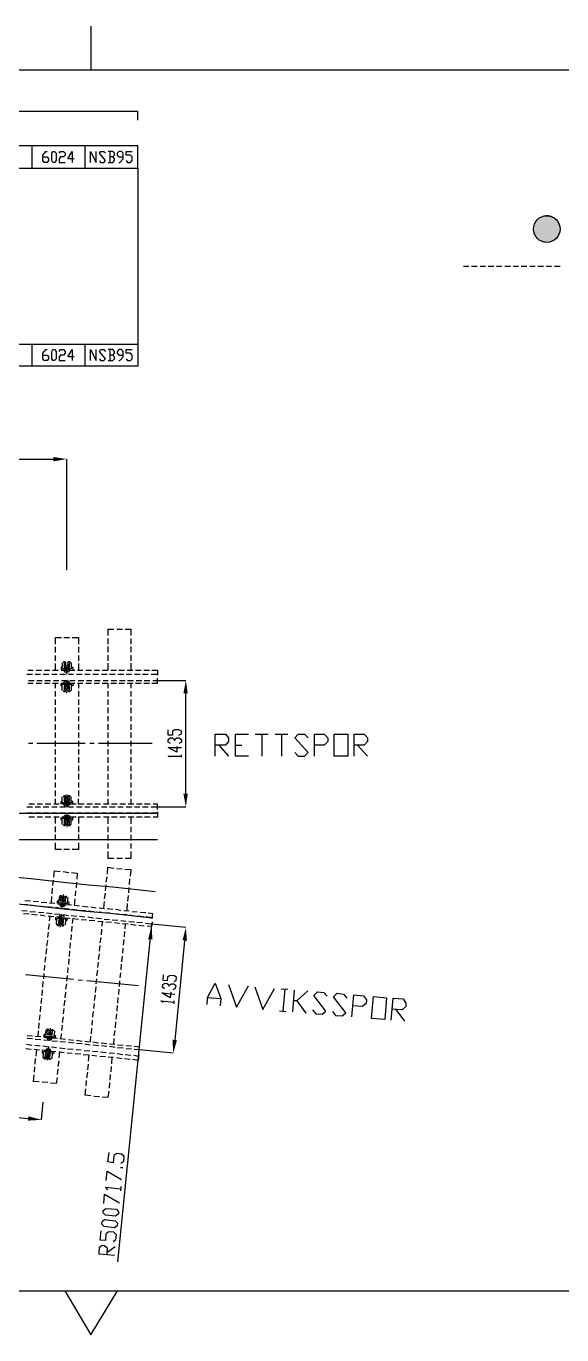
# Model space of a CAD drawing. Header units: millimetres. Extents: x -45 to 90, y -17 to 16.
# Drawn here: x 66.91 to 72.99, y -6.71 to 8.14 of the extents above; entities that cross this region are included whole.
import ezdxf

# ---------------------------------------------------------------- set-up
doc = ezdxf.new("R2010")
doc.units = ezdxf.units.MM
doc.layers.add('PDF_Geometry', color=7, linetype='Continuous')
doc.layers.add('PDF_Solid Fills', color=7, linetype='Continuous')

msp = doc.modelspace()

# ---------------------------------------------------------------- linework, layer by layer
at = {"color": 4}
for points in [[(58.571, -0.788), (68.4, -0.788)], [(66.649, -1.802), (66.928, -1.829), (67.299, -1.87), (67.588, -1.902), (67.863, -1.925), (68.34, -1.976)]]:
    msp.add_lwpolyline(points, dxfattribs=at)
at = {"color": 3}
for points in [[(58.571, -1.088), (68.4, -1.088)], [(66.678, -1.503), (66.959, -1.531), (67.333, -1.572), (67.617, -1.604), (67.891, -1.626), (68.372, -1.677)]]:
    msp.add_lwpolyline(points, dxfattribs=at)
at = {"layer": 'PDF_Geometry', "lineweight": 25}
for points in [[(67.643, 8.137), (67.643, 7.637)], [(68.175, 7.069), (68.175, 7.17), (58.026, 7.17), (58.026, 7.069)], [(58.461, 6.528), (68.175, 6.528), (68.175, 6.78), (58.461, 6.78), (58.461, 4.529), (68.175, 4.529), (68.175, 4.282), (65.172, 4.282), (65.172, 4.529)], [(66.974, 6.78), (66.974, 6.528)], [(67.098, 6.656), (67.148, 6.656), (67.162, 6.633), (67.162, 6.615), (67.148, 6.592), (67.112, 6.592), (67.098, 6.615), (67.098, 6.674), (67.13, 6.716), (67.148, 6.716)], [(67.281, 6.697), (67.299, 6.716), (67.332, 6.716), (67.35, 6.697), (67.35, 6.674), (67.332, 6.656), (67.299, 6.656), (67.281, 6.633), (67.281, 6.592), (67.35, 6.592)], [(67.451, 6.633), (67.382, 6.633), (67.432, 6.716), (67.432, 6.592)], [(67.575, 6.78), (67.575, 6.528)], [(67.639, 6.592), (67.639, 6.716), (67.703, 6.592), (67.703, 6.716)], [(67.74, 6.615), (67.753, 6.592), (67.79, 6.592), (67.808, 6.615), (67.74, 6.697), (67.753, 6.716), (67.79, 6.716), (67.808, 6.697)], [(67.891, 6.656), (67.909, 6.674), (67.909, 6.697), (67.891, 6.716), (67.84, 6.716)], [(67.859, 6.716), (67.859, 6.592)], [(67.96, 6.592), (67.973, 6.592), (68.01, 6.633), (68.01, 6.697), (67.992, 6.716), (67.96, 6.716), (67.941, 6.697), (67.941, 6.674), (67.96, 6.656), (68.01, 6.656)], [(68.042, 6.615), (68.06, 6.592), (68.093, 6.592), (68.111, 6.615), (68.111, 6.656), (68.093, 6.674), (68.042, 6.674), (68.042, 6.716), (68.111, 6.716)], [(67.84, 6.592), (67.891, 6.592), (67.909, 6.615), (67.909, 6.633), (67.891, 6.656), (67.859, 6.656)], [(68.175, 6.528), (68.175, 4.529)], [(71.874, 5.414), (71.934, 5.414)], [(71.966, 5.414), (72.03, 5.414)], [(72.062, 5.414), (72.122, 5.414)], [(72.154, 5.414), (72.218, 5.414)], [(72.25, 5.414), (72.31, 5.414)], [(72.342, 5.414), (72.406, 5.414)], [(72.438, 5.414), (72.498, 5.414)], [(72.53, 5.414), (72.594, 5.414)], [(72.626, 5.414), (72.686, 5.414)], [(72.718, 5.414), (72.782, 5.414)], [(72.814, 5.414), (72.874, 5.414)], [(72.906, 5.414), (72.97, 5.414)], [(66.974, 4.529), (66.974, 4.282)], [(67.098, 4.405), (67.148, 4.405), (67.162, 4.387), (67.162, 4.364), (67.148, 4.346), (67.112, 4.346), (67.098, 4.364), (67.098, 4.428), (67.13, 4.47), (67.148, 4.47)], [(67.281, 4.447), (67.299, 4.47), (67.332, 4.47), (67.35, 4.447), (67.35, 4.428), (67.332, 4.405), (67.299, 4.405), (67.281, 4.387), (67.281, 4.346), (67.35, 4.346)], [(67.451, 4.387), (67.382, 4.387), (67.432, 4.47), (67.432, 4.346)], [(67.575, 4.529), (67.575, 4.282)], [(67.639, 4.346), (67.639, 4.47), (67.703, 4.346), (67.703, 4.47)], [(67.74, 4.364), (67.753, 4.346), (67.79, 4.346), (67.808, 4.364), (67.74, 4.447), (67.753, 4.47), (67.79, 4.47), (67.808, 4.447)], [(67.891, 4.405), (67.909, 4.428), (67.909, 4.447), (67.891, 4.47), (67.84, 4.47)], [(67.859, 4.47), (67.859, 4.346)], [(67.96, 4.346), (67.973, 4.346), (68.01, 4.387), (68.01, 4.447), (67.992, 4.47), (67.96, 4.47), (67.941, 4.447), (67.941, 4.428), (67.96, 4.405), (68.01, 4.405)], [(68.042, 4.364), (68.06, 4.346), (68.093, 4.346), (68.111, 4.364), (68.111, 4.405), (68.093, 4.428), (68.042, 4.428), (68.042, 4.47), (68.111, 4.47)], [(67.84, 4.346), (67.891, 4.346), (67.909, 4.364), (67.909, 4.387), (67.891, 4.405), (67.859, 4.405)], [(65.718, 3.227), (67.217, 3.227)], [(67.368, 1.967), (67.368, 3.227)], [(67.24, 1.128), (67.24, 1.201), (67.309, 1.201)], [(67.336, 1.201), (67.4, 1.201)], [(67.432, 1.201), (67.501, 1.201), (67.501, 1.128)], [(67.84, 1.224), (67.84, 1.297), (67.905, 1.297)], [(67.84, 1.128), (67.84, 1.192)], [(67.937, 1.297), (68.001, 1.297)], [(68.033, 1.297), (68.097, 1.297), (68.097, 1.224)], [(68.097, 1.192), (68.097, 1.128)], [(67.24, 1.031), (67.24, 1.096)], [(67.501, 1.096), (67.501, 1.031)], [(67.84, 1.036), (67.84, 1.1)], [(68.097, 1.1), (68.097, 1.036)], [(67.24, 0.94), (67.24, 0.999)], [(67.24, 0.834), (67.24, 0.908)], [(67.318, 0.917), (67.318, 0.866), (67.304, 0.866), (67.304, 0.839)], [(67.354, 0.871), (67.354, 0.88), (67.359, 0.908), (67.359, 0.921), (67.35, 0.926), (67.336, 0.926), (67.327, 0.917)], [(67.341, 0.917), (67.341, 0.871), (67.4, 0.871), (67.4, 0.917)], [(67.414, 0.917), (67.405, 0.926), (67.391, 0.926), (67.382, 0.921), (67.377, 0.908), (67.387, 0.88), (67.387, 0.871)], [(67.419, 0.917), (67.419, 0.866), (67.437, 0.866), (67.437, 0.839)], [(67.501, 0.999), (67.501, 0.94)], [(67.501, 0.908), (67.501, 0.834)], [(67.84, 0.94), (67.84, 1.004)], [(67.84, 0.834), (67.84, 0.912)], [(68.097, 1.004), (68.097, 0.94)], [(68.097, 0.912), (68.097, 0.834)], [(66.914, 0.788), (66.979, 0.788)], [(66.928, 0.834), (66.988, 0.834)], [(67.011, 0.788), (67.07, 0.788)], [(67.02, 0.834), (67.084, 0.834)], [(67.102, 0.788), (67.167, 0.788)], [(67.116, 0.834), (67.176, 0.834)], [(67.199, 0.788), (67.258, 0.788)], [(67.208, 0.834), (67.272, 0.834)], [(67.29, 0.788), (67.354, 0.788)], [(67.304, 0.834), (67.364, 0.834)], [(67.419, 0.866), (67.419, 0.848), (67.4, 0.843), (67.4, 0.857), (67.396, 0.857), (67.396, 0.825), (67.387, 0.811), (67.35, 0.811), (67.341, 0.825), (67.341, 0.857), (67.341, 0.843), (67.318, 0.848), (67.318, 0.866)], [(67.341, 0.857), (67.396, 0.857)], [(67.354, 0.857), (67.354, 0.839), (67.359, 0.83), (67.368, 0.825), (67.382, 0.83), (67.387, 0.839), (67.387, 0.857)], [(67.377, 0.88), (67.373, 0.885), (67.368, 0.885), (67.364, 0.88)], [(67.368, 0.788), (67.368, 0.802), (67.368, 0.816), (67.368, 0.83), (67.368, 0.843)], [(67.387, 0.788), (67.446, 0.788)], [(67.396, 0.834), (67.46, 0.834)], [(67.478, 0.788), (67.542, 0.788)], [(67.492, 0.834), (67.552, 0.834)], [(67.575, 0.788), (67.634, 0.788)], [(67.584, 0.834), (67.648, 0.834)], [(67.666, 0.788), (67.73, 0.788)], [(67.68, 0.834), (67.74, 0.834)], [(67.762, 0.788), (67.827, 0.788)], [(67.772, 0.834), (67.836, 0.834)], [(67.854, 0.788), (67.918, 0.788)], [(67.868, 0.834), (67.932, 0.834)], [(67.95, 0.788), (68.015, 0.788)], [(67.96, 0.834), (68.024, 0.834)], [(68.042, 0.788), (68.106, 0.788)], [(68.056, 0.834), (68.12, 0.834)], [(68.138, 0.788), (68.203, 0.788)], [(68.148, 0.834), (68.212, 0.834)], [(68.23, 0.788), (68.294, 0.788)], [(68.244, 0.834), (68.308, 0.834)], [(68.326, 0.788), (68.4, 0.788)], [(68.335, 0.834), (68.4, 0.834), (68.4, 0.775)], [(68.335, 0.683), (68.4, 0.683), (68.4, 0.743)], [(66.928, 0.683), (66.988, 0.683)], [(66.933, 0.715), (66.997, 0.715)], [(67.02, 0.683), (67.084, 0.683)], [(67.029, 0.715), (67.088, 0.715)], [(67.116, 0.683), (67.176, 0.683)], [(67.121, 0.715), (67.185, 0.715)], [(67.208, 0.683), (67.272, 0.683)], [(67.217, 0.715), (67.277, 0.715)], [(67.24, 0.628), (67.24, 0.683)], [(67.24, 0.532), (67.24, 0.596)], [(67.318, 0.601), (67.318, 0.656), (67.304, 0.656), (67.304, 0.683), (67.364, 0.683)], [(67.309, 0.715), (67.373, 0.715), (67.368, 0.715), (67.368, 0.706), (67.368, 0.701), (67.368, 0.692), (67.368, 0.688), (67.368, 0.678), (67.368, 0.669), (67.368, 0.665), (67.368, 0.656), (67.368, 0.651), (67.368, 0.642), (67.368, 0.637), (67.368, 0.628), (67.368, 0.623), (67.368, 0.614)], [(67.318, 0.656), (67.318, 0.674), (67.341, 0.674), (67.341, 0.665), (67.341, 0.697), (67.35, 0.711), (67.387, 0.711), (67.396, 0.697), (67.396, 0.665)], [(67.327, 0.601), (67.336, 0.591), (67.35, 0.591), (67.359, 0.601), (67.359, 0.614), (67.354, 0.642), (67.354, 0.646)], [(67.341, 0.665), (67.396, 0.665), (67.4, 0.665), (67.4, 0.674), (67.419, 0.674), (67.419, 0.656)], [(67.4, 0.601), (67.4, 0.651), (67.341, 0.651), (67.341, 0.601)], [(67.387, 0.665), (67.387, 0.683), (67.382, 0.692), (67.368, 0.697), (67.359, 0.692), (67.354, 0.683), (67.354, 0.665)], [(67.364, 0.637), (67.368, 0.633), (67.373, 0.633), (67.377, 0.637)], [(67.368, 0.601), (67.368, 0.61)], [(67.368, 0.587), (67.368, 0.596)], [(67.387, 0.646), (67.387, 0.642), (67.377, 0.614), (67.382, 0.601), (67.391, 0.591), (67.405, 0.591), (67.414, 0.601)], [(67.396, 0.683), (67.46, 0.683)], [(67.405, 0.715), (67.464, 0.715)], [(67.437, 0.683), (67.437, 0.656), (67.419, 0.656), (67.419, 0.601)], [(67.492, 0.683), (67.552, 0.683)], [(67.497, 0.715), (67.561, 0.715)], [(67.501, 0.683), (67.501, 0.628)], [(67.501, 0.596), (67.501, 0.532)], [(67.584, 0.683), (67.648, 0.683)], [(67.593, 0.715), (67.652, 0.715)], [(67.68, 0.683), (67.74, 0.683)], [(67.685, 0.715), (67.749, 0.715)], [(67.772, 0.683), (67.836, 0.683)], [(67.781, 0.715), (67.84, 0.715)], [(67.84, 0.628), (67.84, 0.683)], [(67.84, 0.532), (67.84, 0.596)], [(67.868, 0.683), (67.932, 0.683)], [(67.872, 0.715), (67.937, 0.715)], [(67.96, 0.683), (68.024, 0.683)], [(67.969, 0.715), (68.033, 0.715)], [(68.056, 0.683), (68.12, 0.683)], [(68.06, 0.715), (68.125, 0.715)], [(68.097, 0.683), (68.097, 0.628)], [(68.097, 0.596), (68.097, 0.532)], [(68.148, 0.683), (68.212, 0.683)], [(68.157, 0.715), (68.221, 0.715)], [(68.244, 0.683), (68.308, 0.683)], [(68.248, 0.715), (68.313, 0.715)], [(68.345, 0.715), (68.4, 0.715), (68.721, 0.715)], [(67.24, 0.44), (67.24, 0.5)], [(67.368, 0.573), (67.368, 0.582)], [(67.501, 0.5), (67.501, 0.44)], [(67.84, 0.44), (67.84, 0.5)], [(68.097, 0.5), (68.097, 0.44)], [(68.721, -0.568), (68.721, 0.568)], [(67.24, 0.344), (67.24, 0.408)], [(67.24, 0.252), (67.24, 0.312)], [(67.501, 0.408), (67.501, 0.344)], [(67.501, 0.312), (67.501, 0.252)], [(67.84, 0.344), (67.84, 0.408)], [(67.84, 0.252), (67.84, 0.312)], [(68.097, 0.408), (68.097, 0.344)], [(68.097, 0.312), (68.097, 0.252)], [(67.24, 0.156), (67.24, 0.22)], [(67.501, 0.22), (67.501, 0.156)], [(67.84, 0.156), (67.84, 0.22)], [(68.097, 0.22), (68.097, 0.156)], [(68.643, 0.096), (68.67, 0.11), (68.67, 0.142), (68.643, 0.156), (68.592, 0.156), (68.569, 0.142), (68.569, 0.096), (68.519, 0.096), (68.519, 0.156)], [(66.983, 0), (66.933, 0)], [(67.579, 0), (67.029, 0)], [(67.24, 0.064), (67.24, 0.124)], [(67.24, -0.032), (67.24, 0.032)], [(67.501, 0.124), (67.501, 0.064)], [(67.501, 0.032), (67.501, -0.032)], [(67.68, 0), (67.63, 0)], [(68.34, 0), (67.73, 0)], [(67.84, 0.064), (67.84, 0.124)], [(67.84, -0.032), (67.84, 0.032)], [(68.097, 0.124), (68.097, 0.064)], [(68.097, 0.032), (68.097, -0.032)], [(68.546, 0), (68.519, 0.014), (68.519, 0.046), (68.546, 0.064), (68.569, 0.064), (68.592, 0.046), (68.592, 0.032)], [(68.592, 0.046), (68.62, 0.064), (68.643, 0.064), (68.67, 0.046), (68.67, 0.014), (68.643, 0)], [(69.055, -0.142), (69.055, 0.105), (69.17, 0.105), (69.206, 0.064), (69.206, 0.023), (69.17, -0.018), (69.055, -0.018)], [(69.431, -0.142), (69.284, -0.142), (69.284, 0.105), (69.431, 0.105)], [(69.509, 0.105), (69.656, 0.105)], [(69.582, 0.105), (69.582, -0.142)], [(69.734, 0.105), (69.88, 0.105)], [(69.807, 0.105), (69.807, -0.142)], [(69.958, -0.101), (69.995, -0.142), (70.068, -0.142), (70.11, -0.101), (69.958, 0.064), (69.995, 0.105), (70.068, 0.105), (70.11, 0.064)], [(70.183, -0.142), (70.183, 0.105), (70.293, 0.105), (70.334, 0.064), (70.334, 0.023), (70.293, -0.018), (70.183, -0.018)], [(70.632, -0.142), (70.632, 0.105), (70.747, 0.105), (70.783, 0.064), (70.783, 0.023), (70.747, -0.018), (70.632, -0.018)], [(67.24, -0.124), (67.24, -0.064)], [(67.501, -0.064), (67.501, -0.124)], [(67.84, -0.124), (67.84, -0.064)], [(68.097, -0.064), (68.097, -0.124)], [(68.62, -0.032), (68.62, -0.096), (68.519, -0.046), (68.67, -0.046)], [(68.546, -0.156), (68.519, -0.142), (68.67, -0.142)], [(68.67, -0.156), (68.67, -0.128)], [(69.096, -0.018), (69.206, -0.142)], [(69.284, -0.018), (69.358, -0.018)], [(70.669, -0.018), (70.783, -0.142)], [(67.24, -0.22), (67.24, -0.156)], [(67.24, -0.312), (67.24, -0.252)], [(67.501, -0.156), (67.501, -0.22)], [(67.501, -0.252), (67.501, -0.312)], [(67.84, -0.22), (67.84, -0.156)], [(67.84, -0.312), (67.84, -0.252)], [(68.097, -0.156), (68.097, -0.22)], [(68.097, -0.252), (68.097, -0.312)], [(67.24, -0.408), (67.24, -0.344)], [(67.24, -0.5), (67.24, -0.44)], [(67.501, -0.344), (67.501, -0.408)], [(67.501, -0.44), (67.501, -0.5)], [(67.84, -0.408), (67.84, -0.344)], [(67.84, -0.5), (67.84, -0.44)], [(68.097, -0.344), (68.097, -0.408)], [(68.097, -0.44), (68.097, -0.5)], [(67.24, -0.596), (67.24, -0.532)], [(67.354, -0.651), (67.354, -0.642), (67.359, -0.614), (67.359, -0.601), (67.35, -0.591), (67.336, -0.596), (67.327, -0.605)], [(67.368, -0.578), (67.368, -0.582), (67.368, -0.587), (67.368, -0.596), (67.368, -0.601), (67.368, -0.61), (67.368, -0.614), (67.368, -0.623)], [(67.414, -0.605), (67.405, -0.596), (67.391, -0.591), (67.382, -0.601), (67.377, -0.614), (67.387, -0.642), (67.387, -0.651)], [(67.501, -0.532), (67.501, -0.596)], [(67.84, -0.596), (67.84, -0.532)], [(68.097, -0.532), (68.097, -0.596)], [(66.979, -0.72), (66.914, -0.72)], [(67.001, -0.688), (66.937, -0.688)], [(67.07, -0.72), (67.011, -0.72)], [(67.093, -0.688), (67.034, -0.688)], [(67.167, -0.72), (67.102, -0.72)], [(67.189, -0.688), (67.125, -0.688)], [(67.258, -0.72), (67.199, -0.72)], [(67.281, -0.688), (67.222, -0.688)], [(67.24, -0.688), (67.24, -0.628)], [(67.354, -0.72), (67.29, -0.72)], [(67.304, -0.683), (67.304, -0.656), (67.318, -0.656), (67.318, -0.605)], [(67.377, -0.688), (67.313, -0.688)], [(67.419, -0.656), (67.419, -0.674), (67.4, -0.674), (67.4, -0.665), (67.396, -0.665), (67.396, -0.697), (67.387, -0.711), (67.35, -0.711), (67.341, -0.697), (67.341, -0.665), (67.341, -0.674), (67.318, -0.674), (67.318, -0.656)], [(67.341, -0.601), (67.341, -0.651), (67.4, -0.651), (67.4, -0.601)], [(67.396, -0.665), (67.341, -0.665)], [(67.354, -0.665), (67.354, -0.683), (67.359, -0.692), (67.368, -0.697), (67.382, -0.692), (67.387, -0.683), (67.387, -0.665)], [(67.377, -0.642), (67.373, -0.637), (67.368, -0.637), (67.364, -0.642)], [(67.368, -0.628), (67.368, -0.637)], [(67.368, -0.642), (67.368, -0.651)], [(67.368, -0.656), (67.368, -0.665)], [(67.368, -0.669), (67.368, -0.678), (67.368, -0.688), (67.368, -0.692), (67.368, -0.701)], [(67.368, -0.706), (67.368, -0.72)], [(67.446, -0.72), (67.387, -0.72)], [(67.474, -0.688), (67.409, -0.688)], [(67.437, -0.683), (67.437, -0.656), (67.419, -0.656), (67.419, -0.605)], [(67.542, -0.72), (67.478, -0.72)], [(67.565, -0.688), (67.501, -0.688), (67.501, -0.628)], [(67.634, -0.72), (67.575, -0.72)], [(67.661, -0.688), (67.597, -0.688)], [(67.73, -0.72), (67.666, -0.72)], [(67.753, -0.688), (67.689, -0.688)], [(67.822, -0.72), (67.762, -0.72)], [(67.85, -0.688), (67.785, -0.688)], [(67.84, -0.688), (67.84, -0.628)], [(67.918, -0.72), (67.854, -0.72)], [(67.941, -0.688), (67.877, -0.688)], [(68.01, -0.72), (67.95, -0.72)], [(68.037, -0.688), (67.973, -0.688)], [(68.106, -0.72), (68.042, -0.72)], [(68.129, -0.688), (68.065, -0.688)], [(68.097, -0.628), (68.097, -0.688)], [(68.198, -0.72), (68.138, -0.72)], [(68.225, -0.688), (68.161, -0.688)], [(68.294, -0.72), (68.23, -0.72)], [(68.317, -0.688), (68.253, -0.688)], [(68.721, -0.72), (68.4, -0.72), (68.326, -0.72)], [(68.4, -0.747), (68.4, -0.688), (68.349, -0.688)], [(66.979, -0.788), (66.914, -0.788)], [(67.001, -0.834), (66.937, -0.834)], [(67.07, -0.788), (67.011, -0.788)], [(67.093, -0.834), (67.034, -0.834)], [(67.167, -0.788), (67.102, -0.788)], [(67.189, -0.834), (67.125, -0.834)], [(67.258, -0.788), (67.199, -0.788)], [(67.281, -0.834), (67.222, -0.834)], [(67.24, -0.908), (67.24, -0.834)], [(67.354, -0.788), (67.29, -0.788)], [(67.318, -0.917), (67.318, -0.866), (67.304, -0.866), (67.304, -0.839)], [(67.377, -0.834), (67.313, -0.834)], [(67.318, -0.866), (67.318, -0.848), (67.341, -0.848), (67.341, -0.857), (67.345, -0.857)], [(67.327, -0.917), (67.336, -0.931), (67.35, -0.931), (67.359, -0.921), (67.359, -0.908), (67.354, -0.88), (67.354, -0.876)], [(67.419, -0.866), (67.419, -0.848), (67.4, -0.848), (67.4, -0.857), (67.396, -0.857), (67.341, -0.857), (67.341, -0.825), (67.35, -0.811), (67.387, -0.811), (67.396, -0.825), (67.396, -0.857)], [(67.4, -0.921), (67.4, -0.871), (67.341, -0.871), (67.341, -0.921)], [(67.387, -0.857), (67.387, -0.839), (67.382, -0.83), (67.368, -0.825), (67.359, -0.83), (67.354, -0.839), (67.354, -0.857)], [(67.364, -0.885), (67.368, -0.885), (67.373, -0.885), (67.377, -0.885)], [(67.368, -0.788), (67.368, -0.802)], [(67.368, -0.807), (67.368, -0.816)], [(67.368, -0.821), (67.368, -0.83)], [(67.368, -0.834), (67.368, -0.843), (67.368, -0.853)], [(67.368, -0.857), (67.368, -0.866)], [(67.368, -0.871), (67.368, -0.88), (67.368, -0.885), (67.368, -0.894), (67.368, -0.898), (67.368, -0.908), (67.368, -0.912), (67.368, -0.921), (67.368, -0.926), (67.368, -0.935)], [(67.387, -0.876), (67.387, -0.88), (67.377, -0.908), (67.382, -0.921), (67.391, -0.931), (67.405, -0.931), (67.414, -0.917)], [(67.446, -0.788), (67.387, -0.788)], [(67.474, -0.834), (67.409, -0.834)], [(67.419, -0.917), (67.419, -0.866), (67.437, -0.866), (67.437, -0.839)], [(67.542, -0.788), (67.478, -0.788)], [(67.565, -0.834), (67.501, -0.834), (67.501, -0.908)], [(67.634, -0.788), (67.575, -0.788)], [(67.661, -0.834), (67.597, -0.834)], [(67.73, -0.788), (67.666, -0.788)], [(67.753, -0.834), (67.689, -0.834)], [(67.822, -0.788), (67.762, -0.788)], [(67.85, -0.834), (67.785, -0.834)], [(67.84, -0.912), (67.84, -0.834)], [(67.918, -0.788), (67.854, -0.788)], [(67.941, -0.834), (67.877, -0.834)], [(68.01, -0.788), (67.95, -0.788)], [(68.037, -0.834), (67.973, -0.834)], [(68.106, -0.788), (68.042, -0.788)], [(68.129, -0.834), (68.065, -0.834)], [(68.097, -0.834), (68.097, -0.912)], [(68.198, -0.788), (68.138, -0.788)], [(68.225, -0.834), (68.161, -0.834)], [(68.294, -0.788), (68.23, -0.788)], [(68.317, -0.834), (68.253, -0.834)], [(68.4, -0.788), (68.326, -0.788)], [(68.4, -0.775), (68.4, -0.834), (68.349, -0.834)], [(67.24, -1.004), (67.24, -0.94)], [(67.24, -1.096), (67.24, -1.031)], [(67.368, -0.94), (67.368, -0.949)], [(67.501, -0.94), (67.501, -1.004)], [(67.501, -1.031), (67.501, -1.096)], [(67.84, -1.004), (67.84, -0.944)], [(67.84, -1.1), (67.84, -1.036)], [(68.097, -0.944), (68.097, -1.004)], [(68.097, -1.036), (68.097, -1.1)], [(67.309, -1.201), (67.24, -1.201), (67.24, -1.128)], [(67.501, -1.128), (67.501, -1.201), (67.432, -1.201)], [(67.84, -1.192), (67.84, -1.132)], [(68.097, -1.132), (68.097, -1.192)], [(67.4, -1.201), (67.336, -1.201)], [(67.905, -1.302), (67.84, -1.302), (67.84, -1.224)], [(68.001, -1.302), (67.937, -1.302)], [(68.097, -1.224), (68.097, -1.302), (68.033, -1.302)], [(67.222, -1.517), (67.231, -1.444), (67.295, -1.453)], [(67.327, -1.453), (67.391, -1.462)], [(67.423, -1.462), (67.487, -1.472), (67.483, -1.54)], [(67.831, -1.481), (67.836, -1.403), (67.905, -1.412)], [(67.937, -1.416), (67.996, -1.421)], [(68.028, -1.426), (68.097, -1.43), (68.088, -1.504)], [(67.212, -1.609), (67.217, -1.549)], [(67.478, -1.572), (67.474, -1.637)], [(67.808, -1.669), (67.817, -1.604)], [(67.817, -1.572), (67.827, -1.513)], [(68.074, -1.632), (68.07, -1.692)], [(68.083, -1.536), (68.079, -1.6)], [(67.194, -1.806), (67.199, -1.733)], [(67.203, -1.705), (67.208, -1.641)], [(67.281, -1.737), (67.277, -1.788), (67.258, -1.788), (67.258, -1.815)], [(67.309, -1.783), (67.313, -1.779), (67.318, -1.751), (67.318, -1.737), (67.309, -1.728), (67.295, -1.728), (67.286, -1.737)], [(67.299, -1.737), (67.295, -1.783), (67.354, -1.792), (67.359, -1.742)], [(67.336, -1.779), (67.332, -1.774), (67.322, -1.774), (67.318, -1.774)], [(67.327, -1.76), (67.327, -1.751)], [(67.327, -1.774), (67.327, -1.765)], [(67.327, -1.788), (67.327, -1.779)], [(67.332, -1.719), (67.332, -1.714)], [(67.332, -1.733), (67.332, -1.724)], [(67.332, -1.747), (67.332, -1.737)], [(67.332, -1.751), (67.336, -1.751)], [(67.373, -1.747), (67.364, -1.733), (67.35, -1.733), (67.341, -1.742), (67.336, -1.756), (67.341, -1.779), (67.341, -1.788)], [(67.382, -1.747), (67.373, -1.797), (67.391, -1.797), (67.387, -1.824)], [(67.46, -1.76), (67.451, -1.834)], [(67.469, -1.669), (67.464, -1.728)], [(67.799, -1.76), (67.808, -1.696)], [(68.065, -1.724), (68.06, -1.788)], [(66.919, -1.902), (66.859, -1.898)], [(66.928, -1.829), (66.864, -1.824)], [(66.956, -1.788), (66.891, -1.783)], [(67.015, -1.912), (66.951, -1.907)], [(67.02, -1.843), (66.96, -1.834)], [(67.047, -1.797), (66.988, -1.792)], [(67.107, -1.921), (67.047, -1.916)], [(67.116, -1.852), (67.052, -1.843)], [(67.144, -1.806), (67.079, -1.802)], [(67.203, -1.93), (67.139, -1.925)], [(67.208, -1.861), (67.144, -1.852)], [(67.235, -1.815), (67.171, -1.811)], [(67.299, -1.87), (67.24, -1.861)], [(67.327, -1.824), (67.267, -1.82)], [(67.373, -1.797), (67.373, -1.815), (67.354, -1.815), (67.354, -1.806), (67.35, -1.806), (67.35, -1.834), (67.336, -1.847), (67.304, -1.847), (67.295, -1.829), (67.295, -1.802), (67.295, -1.811), (67.272, -1.806), (67.277, -1.788)], [(67.295, -1.802), (67.35, -1.806)], [(67.309, -1.802), (67.304, -1.815), (67.309, -1.829), (67.322, -1.834), (67.332, -1.834), (67.341, -1.82), (67.341, -1.806)], [(67.318, -1.87), (67.318, -1.857), (67.322, -1.843)], [(67.322, -1.824), (67.322, -1.815), (67.322, -1.806), (67.327, -1.792)], [(67.322, -1.838), (67.322, -1.829)], [(67.396, -1.879), (67.332, -1.87)], [(67.423, -1.834), (67.359, -1.829)], [(67.487, -1.889), (67.428, -1.884)], [(67.515, -1.843), (67.455, -1.838)], [(67.584, -1.898), (67.519, -1.893)], [(67.611, -1.857), (67.547, -1.847)], [(67.675, -1.907), (67.611, -1.902)], [(67.703, -1.866), (67.643, -1.857)], [(67.767, -1.916), (67.707, -1.912)], [(67.799, -1.875), (67.735, -1.866)], [(67.79, -1.866), (67.799, -1.792)], [(67.863, -1.925), (67.799, -1.921)], [(67.891, -1.884), (67.827, -1.875)], [(67.982, -1.893), (67.923, -1.884)], [(68.079, -1.902), (68.015, -1.898)], [(68.056, -1.815), (68.051, -1.893)], [(68.17, -1.912), (68.111, -1.907)], [(68.267, -1.921), (68.203, -1.916)], [(68.34, -1.99), (68.345, -1.93), (68.294, -1.925)], [(66.942, -1.934), (66.878, -1.93)], [(67.034, -1.948), (66.969, -1.939)], [(67.125, -1.957), (67.066, -1.948)], [(67.222, -1.967), (67.157, -1.957)], [(67.162, -2.109), (67.171, -2.045)], [(67.171, -2.012), (67.18, -1.957)], [(67.295, -1.939), (67.231, -1.934)], [(67.24, -1.971), (67.24, -1.999), (67.254, -1.999), (67.249, -2.049)], [(67.254, -1.999), (67.258, -1.98), (67.277, -1.98), (67.277, -1.99), (67.281, -1.962), (67.29, -1.948), (67.327, -1.948), (67.336, -1.967), (67.332, -1.994)], [(67.313, -1.976), (67.254, -1.967)], [(67.254, -2.049), (67.263, -2.063), (67.277, -2.063), (67.29, -2.054), (67.29, -2.04), (67.286, -2.017), (67.286, -2.008)], [(67.327, -2.058), (67.332, -2.012), (67.277, -2.003), (67.272, -2.054)], [(67.277, -1.99), (67.332, -1.994), (67.336, -1.994), (67.336, -1.985), (67.354, -1.99), (67.354, -2.008)], [(67.322, -1.994), (67.322, -1.98), (67.318, -1.967), (67.309, -1.962), (67.295, -1.962), (67.29, -1.976), (67.29, -1.99)], [(67.295, -2.017), (67.299, -2.022), (67.304, -2.022), (67.309, -2.022)], [(67.295, -2.081), (67.299, -2.077), (67.299, -2.072), (67.299, -2.063)], [(67.299, -2.031), (67.304, -2.022)], [(67.299, -2.045), (67.299, -2.035)], [(67.299, -2.058), (67.299, -2.049)], [(67.304, -2.003), (67.304, -1.99), (67.309, -1.98), (67.309, -1.971)], [(67.304, -2.017), (67.304, -2.008)], [(67.309, -1.953), (67.309, -1.939), (67.313, -1.939)], [(67.309, -1.967), (67.309, -1.957)], [(67.322, -2.012), (67.318, -2.017), (67.309, -2.045), (67.309, -2.058), (67.318, -2.067), (67.332, -2.067), (67.341, -2.058)], [(67.387, -1.953), (67.327, -1.944)], [(67.409, -1.985), (67.345, -1.98)], [(67.373, -1.98), (67.368, -2.008), (67.354, -2.008), (67.35, -2.058)], [(67.483, -1.962), (67.419, -1.953)], [(67.428, -2.072), (67.423, -2.132)], [(67.437, -1.98), (67.432, -2.04)], [(67.501, -1.994), (67.437, -1.99)], [(67.575, -1.971), (67.515, -1.962)], [(67.593, -2.003), (67.533, -1.999)], [(67.671, -1.98), (67.607, -1.971)], [(67.689, -2.012), (67.625, -2.008)], [(67.762, -1.99), (67.698, -1.98)], [(67.781, -2.022), (67.721, -2.017)], [(67.772, -2.072), (67.776, -2.017)], [(67.854, -1.999), (67.795, -1.994)], [(67.877, -2.031), (67.813, -2.026)], [(67.95, -2.008), (67.886, -2.003)], [(67.955, -1.934), (67.895, -1.93)], [(67.969, -2.04), (67.909, -2.035)], [(67.95, -5.877), (68.335, -2.049)], [(68.042, -2.017), (67.982, -2.012)], [(68.051, -1.944), (67.987, -1.939)], [(68.065, -2.049), (68.001, -2.045)], [(68.033, -2.04), (68.028, -2.1)], [(68.138, -2.026), (68.074, -2.022)], [(68.143, -1.957), (68.079, -1.948)], [(68.157, -2.063), (68.093, -2.054)], [(68.23, -2.035), (68.166, -2.031)], [(68.239, -1.967), (68.175, -1.957)], [(68.248, -2.072), (68.189, -2.063)], [(68.721, -2.086), (68.335, -2.049), (68.262, -2.04)], [(68.34, -1.976), (68.267, -1.967)], [(68.34, -2.022), (68.331, -2.077), (68.28, -2.072)], [(67.153, -2.2), (67.162, -2.141)], [(67.419, -2.164), (67.414, -2.228)], [(67.749, -2.26), (67.758, -2.2)], [(67.762, -2.168), (67.767, -2.104)], [(68.015, -2.223), (68.01, -2.287)], [(68.024, -2.132), (68.019, -2.191)], [(67.134, -2.388), (67.144, -2.324)], [(67.144, -2.297), (67.153, -2.232)], [(67.4, -2.352), (67.396, -2.416)], [(67.409, -2.26), (67.405, -2.32)], [(67.74, -2.356), (67.749, -2.292)], [(68.005, -2.32), (68.001, -2.379)], [(68.707, -2.237), (68.597, -3.365)], [(67.116, -2.576), (67.121, -2.512)], [(67.125, -2.48), (67.13, -2.42)], [(67.391, -2.443), (67.387, -2.508)], [(67.721, -2.54), (67.73, -2.48)], [(67.73, -2.448), (67.74, -2.384)], [(67.987, -2.503), (67.982, -2.567)], [(67.996, -2.411), (67.992, -2.475)], [(67.446, -2.677), (66.901, -2.622)], [(67.107, -2.668), (67.112, -2.608)], [(67.373, -2.631), (67.364, -2.695)], [(67.382, -2.54), (67.377, -2.599)], [(67.703, -2.727), (67.712, -2.668)], [(67.712, -2.636), (67.721, -2.572)], [(67.978, -2.599), (67.973, -2.659)], [(68.588, -2.7), (68.611, -2.686), (68.615, -2.654), (68.592, -2.636), (68.542, -2.631), (68.514, -2.645), (68.51, -2.691), (68.464, -2.686), (68.468, -2.622)], [(67.088, -2.856), (67.093, -2.792)], [(67.098, -2.764), (67.102, -2.7)], [(67.354, -2.819), (67.345, -2.883)], [(67.364, -2.727), (67.354, -2.787)], [(67.547, -2.686), (67.497, -2.682)], [(68.184, -2.75), (67.597, -2.691)], [(67.694, -2.824), (67.703, -2.76)], [(67.96, -2.787), (67.955, -2.847)], [(67.969, -2.691), (67.964, -2.755)], [(68.551, -2.819), (68.542, -2.883), (68.45, -2.828), (68.597, -2.842)], [(68.478, -2.783), (68.455, -2.764), (68.459, -2.732), (68.482, -2.718), (68.51, -2.723), (68.533, -2.741), (68.528, -2.755)], [(68.533, -2.741), (68.56, -2.727), (68.583, -2.727), (68.606, -2.746), (68.601, -2.778), (68.578, -2.792)], [(68.963, -2.961), (68.968, -2.879), (69.055, -2.718), (69.119, -2.893), (69.11, -2.975)], [(69.206, -2.732), (69.298, -2.989), (69.431, -2.75)], [(69.504, -2.76), (69.596, -3.016), (69.729, -2.778)], [(69.802, -2.783), (69.88, -2.787)], [(69.844, -2.787), (69.821, -3.035)], [(69.935, -3.044), (69.953, -2.796)], [(70.105, -2.805), (69.981, -2.92), (69.944, -2.92)], [(70.16, -3.021), (70.197, -3.067), (70.27, -3.071), (70.311, -3.035), (70.174, -2.856), (70.215, -2.815), (70.288, -2.824), (70.325, -2.865)], [(67.079, -2.948), (67.084, -2.888)], [(67.345, -2.911), (67.336, -2.975)], [(67.675, -3.007), (67.685, -2.948)], [(67.685, -2.915), (67.694, -2.851)], [(67.95, -2.879), (67.946, -2.943)], [(68.464, -2.938), (68.436, -2.92), (68.588, -2.934)], [(68.588, -2.952), (68.588, -2.92)], [(68.968, -2.879), (69.119, -2.893)], [(69.981, -2.92), (70.082, -3.058)], [(70.385, -3.039), (70.421, -3.085), (70.495, -3.09), (70.536, -3.053), (70.398, -2.874), (70.44, -2.833), (70.513, -2.842), (70.55, -2.888)], [(70.605, -3.099), (70.628, -2.851), (70.738, -2.86), (70.774, -2.906), (70.77, -2.948), (70.728, -2.984), (70.618, -2.975)], [(71.054, -3.136), (71.077, -2.888), (71.187, -2.897), (71.219, -2.943), (71.219, -2.984), (71.178, -3.021), (71.063, -3.012)], [(67.061, -3.136), (67.066, -3.076)], [(67.07, -3.044), (67.075, -2.98)], [(67.327, -3.099), (67.318, -3.163)], [(67.336, -3.007), (67.327, -3.067)], [(67.666, -3.103), (67.671, -3.039)], [(67.932, -3.067), (67.927, -3.126)], [(67.941, -2.971), (67.937, -3.035)], [(69.784, -3.03), (69.857, -3.039)], [(71.104, -3.016), (71.205, -3.149)], [(67.043, -3.319), (67.047, -3.259)], [(67.052, -3.232), (67.056, -3.168)], [(67.13, -3.25), (67.125, -3.3), (67.107, -3.3), (67.107, -3.328)], [(67.157, -3.296), (67.162, -3.291), (67.171, -3.264), (67.167, -3.25), (67.157, -3.241), (67.148, -3.241), (67.134, -3.25)], [(67.148, -3.25), (67.144, -3.296), (67.203, -3.305), (67.208, -3.255)], [(67.18, -3.264), (67.176, -3.273)], [(67.18, -3.227), (67.18, -3.232)], [(67.18, -3.236), (67.18, -3.246)], [(67.18, -3.25), (67.18, -3.259)], [(67.222, -3.259), (67.212, -3.246), (67.203, -3.246), (67.189, -3.255), (67.185, -3.268), (67.189, -3.291), (67.189, -3.3)], [(67.231, -3.259), (67.226, -3.31), (67.24, -3.31), (67.235, -3.337)], [(67.318, -3.195), (67.309, -3.255)], [(67.648, -3.291), (67.652, -3.227)], [(67.657, -3.195), (67.661, -3.136)], [(67.914, -3.255), (67.905, -3.314)], [(67.923, -3.158), (67.918, -3.223)], [(66.979, -3.319), (66.919, -3.314)], [(66.979, -3.351), (66.919, -3.346)], [(67.075, -3.328), (67.011, -3.323)], [(67.075, -3.36), (67.011, -3.356)], [(67.167, -3.337), (67.107, -3.333)], [(67.171, -3.356), (67.167, -3.369), (67.107, -3.365)], [(67.125, -3.3), (67.121, -3.319), (67.144, -3.323), (67.144, -3.314), (67.199, -3.319), (67.203, -3.319), (67.203, -3.328), (67.222, -3.333), (67.226, -3.31)], [(67.144, -3.314), (67.144, -3.342), (67.153, -3.36), (67.185, -3.36), (67.199, -3.351), (67.199, -3.319)], [(67.157, -3.314), (67.157, -3.328), (67.157, -3.342), (67.171, -3.346), (67.18, -3.346), (67.189, -3.333), (67.189, -3.319)], [(67.185, -3.291), (67.18, -3.287), (67.171, -3.287), (67.167, -3.291)], [(67.176, -3.278), (67.176, -3.291), (67.176, -3.305), (67.171, -3.319), (67.171, -3.328), (67.171, -3.337)], [(67.171, -3.342), (67.171, -3.351)], [(67.263, -3.346), (67.199, -3.342)], [(67.263, -3.378), (67.199, -3.374)], [(67.354, -3.356), (67.29, -3.351)], [(67.354, -3.388), (67.295, -3.383)], [(67.309, -3.287), (67.299, -3.346)], [(67.446, -3.369), (67.387, -3.36)], [(67.451, -3.397), (67.387, -3.392)], [(67.542, -3.378), (67.478, -3.369)], [(67.542, -3.406), (67.478, -3.401)], [(67.634, -3.388), (67.575, -3.378)], [(67.634, -3.42), (67.575, -3.411)], [(67.639, -3.378), (67.643, -3.319)], [(67.73, -3.397), (67.666, -3.388)], [(67.822, -3.406), (67.758, -3.397)], [(67.914, -3.415), (67.854, -3.411)], [(67.905, -3.346), (67.9, -3.406)], [(66.965, -3.47), (66.905, -3.461)], [(66.974, -3.424), (66.91, -3.415)], [(67.061, -3.479), (66.997, -3.47)], [(67.066, -3.434), (67.006, -3.424)], [(67.02, -3.544), (67.029, -3.47)], [(67.153, -3.489), (67.088, -3.479)], [(67.088, -3.484), (67.088, -3.511), (67.102, -3.511), (67.098, -3.562)], [(67.162, -3.443), (67.098, -3.434)], [(67.102, -3.511), (67.107, -3.493), (67.125, -3.493), (67.125, -3.502), (67.13, -3.502)], [(67.102, -3.562), (67.112, -3.576), (67.125, -3.576), (67.139, -3.566), (67.139, -3.557), (67.134, -3.53), (67.134, -3.521)], [(67.176, -3.571), (67.18, -3.525), (67.125, -3.521), (67.121, -3.566)], [(67.18, -3.511), (67.185, -3.479), (67.176, -3.466), (67.144, -3.461), (67.13, -3.475), (67.125, -3.502), (67.18, -3.511), (67.185, -3.511), (67.185, -3.498), (67.203, -3.502), (67.203, -3.521)], [(67.171, -3.507), (67.171, -3.493), (67.167, -3.479), (67.157, -3.475), (67.144, -3.479), (67.139, -3.489), (67.139, -3.507)], [(67.144, -3.53), (67.148, -3.534), (67.153, -3.534), (67.157, -3.534)], [(67.148, -3.548), (67.148, -3.557), (67.148, -3.562), (67.148, -3.571), (67.148, -3.576), (67.148, -3.585), (67.148, -3.589), (67.144, -3.594)], [(67.153, -3.534), (67.153, -3.544), (67.148, -3.544)], [(67.157, -3.484), (67.157, -3.493), (67.153, -3.502)], [(67.153, -3.507), (67.153, -3.516)], [(67.153, -3.521), (67.153, -3.53)], [(67.162, -3.438), (67.162, -3.452), (67.157, -3.452)], [(67.157, -3.456), (67.157, -3.466)], [(67.157, -3.47), (67.157, -3.479)], [(67.171, -3.525), (67.167, -3.534), (67.157, -3.557), (67.157, -3.571), (67.167, -3.58), (67.18, -3.58), (67.194, -3.571)], [(67.244, -3.498), (67.185, -3.489)], [(67.254, -3.452), (67.194, -3.443)], [(67.222, -3.498), (67.217, -3.521), (67.203, -3.521), (67.199, -3.571)], [(67.286, -3.493), (67.277, -3.566)], [(67.341, -3.507), (67.277, -3.502)], [(67.35, -3.461), (67.286, -3.456)], [(67.432, -3.516), (67.373, -3.511)], [(67.442, -3.47), (67.377, -3.466)], [(67.529, -3.525), (67.464, -3.521)], [(67.533, -3.479), (67.474, -3.475)], [(67.62, -3.534), (67.556, -3.53)], [(67.63, -3.489), (67.565, -3.484)], [(67.616, -3.603), (67.625, -3.53)], [(67.712, -3.544), (67.652, -3.539)], [(67.721, -3.498), (67.661, -3.493)], [(67.73, -3.429), (67.666, -3.42)], [(67.808, -3.553), (67.744, -3.548)], [(67.817, -3.507), (67.753, -3.502)], [(67.822, -3.438), (67.762, -3.429)], [(67.9, -3.562), (67.84, -3.557)], [(67.909, -3.516), (67.85, -3.511)], [(67.918, -3.447), (67.854, -3.438)], [(67.882, -3.553), (67.877, -3.631)], [(68.005, -3.53), (67.941, -3.521)], [(68.01, -3.424), (67.946, -3.42)], [(68.01, -3.456), (67.946, -3.452)], [(68.097, -3.539), (68.033, -3.53)], [(68.102, -3.434), (68.042, -3.429)], [(68.102, -3.466), (68.042, -3.461)], [(68.189, -3.534), (68.18, -3.594), (68.12, -3.585)], [(68.184, -3.548), (68.129, -3.539)], [(68.189, -3.502), (68.193, -3.443), (68.134, -3.438)], [(68.578, -3.511), (68.193, -3.475), (68.134, -3.47)], [(67.001, -3.727), (67.006, -3.667)], [(67.011, -3.635), (67.015, -3.571)], [(67.267, -3.69), (67.258, -3.754)], [(67.277, -3.599), (67.267, -3.663)], [(67.607, -3.699), (67.616, -3.635)], [(67.872, -3.663), (67.868, -3.722)], [(67.996, -3.576), (67.932, -3.566)], [(68.088, -3.585), (68.024, -3.576)], [(67.056, -3.837), (66.992, -3.832), (66.997, -3.759)], [(67.153, -3.846), (67.088, -3.841)], [(67.258, -3.786), (67.249, -3.855), (67.185, -3.851)], [(67.588, -3.883), (67.593, -3.823)], [(67.597, -3.791), (67.607, -3.727)], [(67.854, -3.846), (67.85, -3.91)], [(67.863, -3.754), (67.859, -3.819)], [(67.643, -3.997), (67.579, -3.988), (67.584, -3.915)], [(67.74, -4.007), (67.675, -4.002)], [(67.845, -3.942), (67.836, -4.016), (67.772, -4.011)], [(65.438, -4.103), (66.928, -4.254)], [(67.098, -4.066), (67.079, -4.268)], [(67.982, -4.758), (68.015, -4.735), (68.019, -4.685), (67.992, -4.657), (67.937, -4.648), (67.905, -4.671), (67.895, -4.754), (67.836, -4.745), (67.85, -4.639)], [(67.817, -4.955), (67.827, -4.85), (67.992, -4.946)], [(68.005, -4.813), (67.978, -4.813)], [(67.836, -5.061), (67.808, -5.033), (67.982, -5.052)], [(67.982, -5.075), (67.987, -5.024)], [(67.79, -5.217), (67.799, -5.111), (67.969, -5.208)], [(67.895, -5.648), (67.927, -5.625), (67.932, -5.574), (67.905, -5.542), (67.845, -5.538), (67.813, -5.561), (67.808, -5.638), (67.749, -5.634), (67.758, -5.528)], [(67.909, -5.808), (67.735, -5.79), (67.74, -5.712), (67.772, -5.689), (67.799, -5.693), (67.827, -5.721), (67.822, -5.799)], [(67.822, -5.771), (67.918, -5.703)], [(67.345, -6.207), (67.643, -6.707), (67.946, -6.207)]]:
    msp.add_lwpolyline(points, dxfattribs=at)
for points in [[(-44.127, 7.637), (-44.127, -6.207), (89.377, -6.207), (89.377, 7.637)], [(67.212, 6.592), (67.199, 6.615), (67.199, 6.697), (67.212, 6.716), (67.231, 6.716), (67.249, 6.697), (67.249, 6.615), (67.231, 6.592)], [(67.212, 4.346), (67.199, 4.364), (67.199, 4.447), (67.212, 4.47), (67.231, 4.47), (67.249, 4.447), (67.249, 4.364), (67.231, 4.346)], [(70.407, -0.142), (70.407, 0.105), (70.559, 0.105), (70.559, -0.142)], [(70.829, -3.117), (70.852, -2.87), (70.999, -2.883), (70.981, -3.131)], [(67.955, -5.336), (67.923, -5.359), (67.808, -5.35), (67.781, -5.322), (67.781, -5.295), (67.813, -5.272), (67.932, -5.281), (67.955, -5.313)], [(67.941, -5.469), (67.909, -5.492), (67.795, -5.478), (67.767, -5.451), (67.772, -5.423), (67.799, -5.4), (67.918, -5.414), (67.946, -5.441)]]:
    msp.add_lwpolyline(points, close=True, dxfattribs=at)
at = {"layer": 'PDF_Geometry', "lineweight": 9}
for points in [[(67.368, 0.843), (67.373, 0.843)], [(67.368, 0.715), (67.373, 0.715)], [(67.368, 0.678), (67.373, 0.678)], [(67.368, -0.678), (67.373, -0.678)], [(67.368, -0.72), (67.373, -0.72)], [(67.368, -0.843), (67.373, -0.843)], [(67.322, -1.815), (67.327, -1.815)], [(67.309, -1.939), (67.313, -1.939)], [(67.309, -1.98), (67.313, -1.98)], [(67.167, -3.369), (67.171, -3.369)], [(67.171, -3.328), (67.176, -3.328)], [(67.157, -3.493), (67.162, -3.493)]]:
    msp.add_lwpolyline(points, dxfattribs=at)
at = {"layer": 'PDF_Geometry', "lineweight": 25}
msp.add_circle((72.819, 5.836), 0.151, dxfattribs=at)
at = {"layer": 'PDF_Solid Fills', "transparency": 33554559}
for points in [[(72.727, 5.964), (72.695, 5.932), (72.952, 5.932)], [(72.773, 5.987), (72.727, 5.964), (72.915, 5.964)], [(72.727, 5.964), (72.915, 5.964), (72.952, 5.932)], [(72.823, 5.996), (72.773, 5.987), (72.869, 5.987)], [(72.773, 5.987), (72.869, 5.987), (72.915, 5.964)], [(72.672, 5.886), (72.663, 5.836), (72.979, 5.836)], [(72.663, 5.836), (72.672, 5.79), (72.975, 5.79)], [(72.663, 5.836), (72.979, 5.836), (72.975, 5.79)], [(72.695, 5.932), (72.672, 5.886), (72.975, 5.886)], [(72.672, 5.886), (72.975, 5.886), (72.979, 5.836)], [(72.672, 5.79), (72.695, 5.744), (72.952, 5.744)], [(72.672, 5.79), (72.975, 5.79), (72.952, 5.744)], [(72.695, 5.932), (72.952, 5.932), (72.975, 5.886)], [(72.695, 5.744), (72.727, 5.707), (72.915, 5.707)], [(72.695, 5.744), (72.952, 5.744), (72.915, 5.707)], [(72.727, 5.707), (72.773, 5.684), (72.869, 5.684)], [(72.727, 5.707), (72.915, 5.707), (72.869, 5.684)], [(72.773, 5.684), (72.869, 5.684), (72.823, 5.68)], [(67.217, 3.25), (67.217, 3.2), (67.368, 3.227)], [(68.693, 0.568), (68.743, 0.568), (68.721, 0.715)], [(68.693, -0.568), (68.743, -0.568), (68.721, -0.72)], [(68.34, -2.223), (68.294, -2.219), (68.335, -2.049)], [(68.684, -2.232), (68.734, -2.237), (68.721, -2.086)], [(68.569, -3.36), (68.62, -3.365), (68.578, -3.511)], [(66.933, -4.227), (66.928, -4.277), (67.079, -4.268)]]:
    msp.add_solid(points, dxfattribs=at)

doc.saveas('drawing.dxf')
